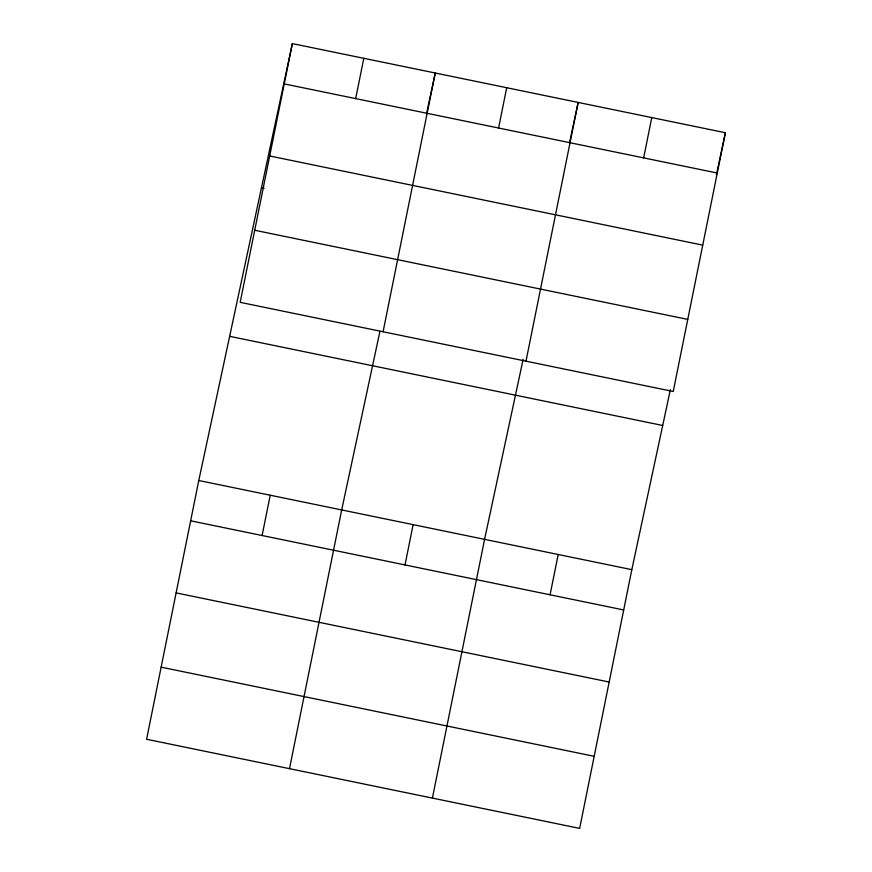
<?xml version="1.0" encoding="UTF-8"?>
<svg xmlns="http://www.w3.org/2000/svg" width="872" height="872" viewBox="0 0 872 872"><rect width="100%" height="100%" fill="white"/><g stroke="black" fill="none" stroke-linecap="round" stroke-linejoin="round"><path stroke-width="1.31" d="M292.349 43.6L240.181 302.344L673.228 391.484L725.395 132.74L292.349 43.6L198.772 480.516L146.605 739.26L579.651 828.4L631.818 569.656L670.372 389.664M262.101 535.517L270.233 495.22M355.678 98.601L363.809 58.304M289.504 768.668L341.682 509.935L379.952 331.262M383.081 331.763L435.259 73.019L426.55 113.654M405.011 564.936L413.132 524.639M498.588 128.02L506.708 87.723M432.414 798.087L484.581 539.354L523.135 359.351M525.99 361.182L578.158 102.438L569.46 143.073M550.079 594.791L558.2 554.505M643.656 157.887L651.776 117.589M716.413 174.683L725.395 132.74M284.228 83.897L717.274 173.038M269.699 155.979L702.734 245.13M261.469 187.785L264.118 188.33M254.722 230.252L687.757 319.403M229.663 336.33L662.698 425.482M198.772 480.516L631.818 569.656M190.652 520.802L623.698 609.953M176.122 592.895L609.157 682.035M161.146 667.167L594.181 756.307"/></g></svg>
